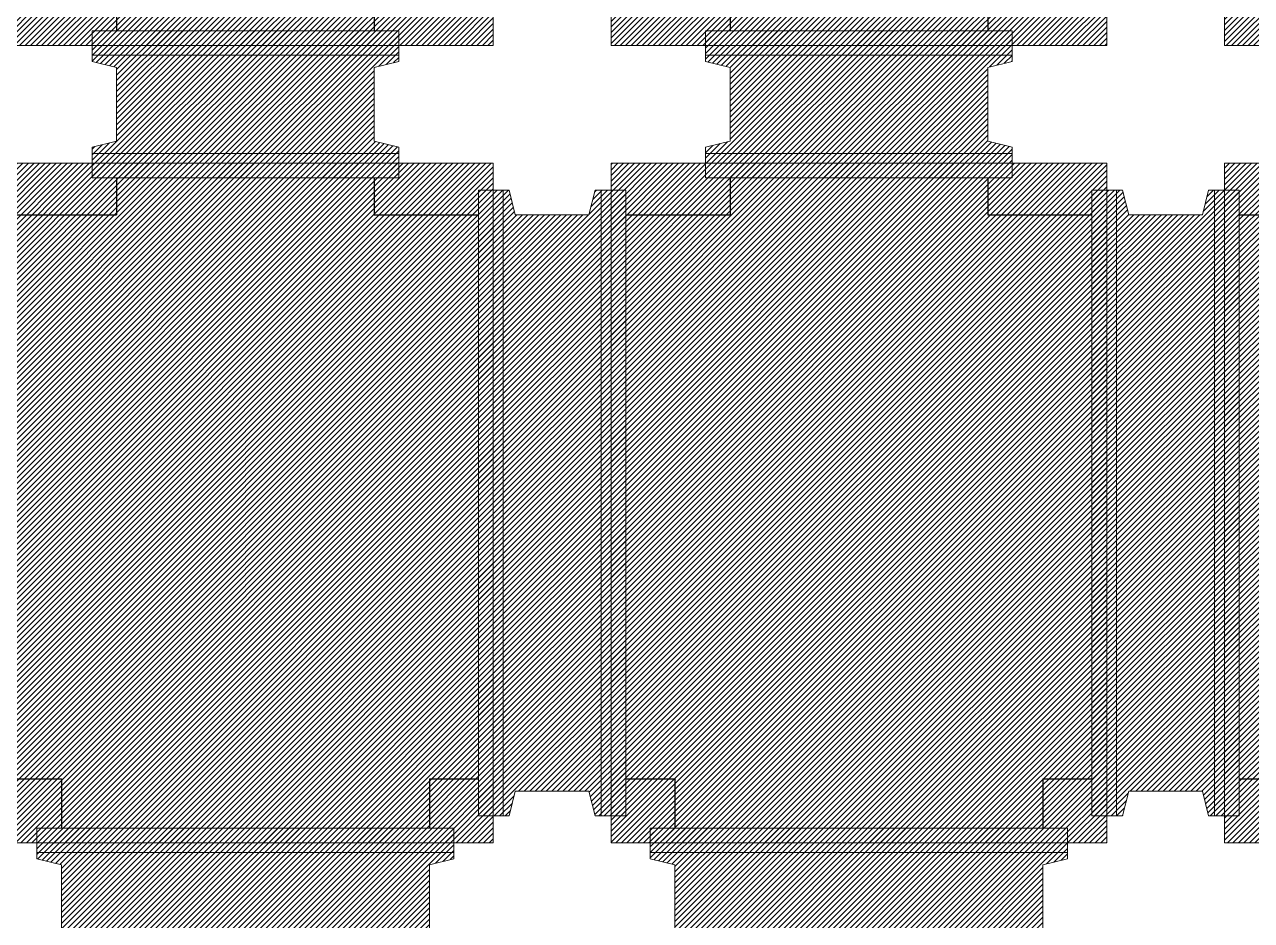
# Model space of a CAD drawing. Extents: x -2348 to 13861, y -546 to 4499.
# Drawn here: x 4580 to 5580, y 2268 to 2999 of the extents above; entities that cross this region are included whole.
import ezdxf

# ---------------------------------------------------------------- set-up
doc = ezdxf.new("R2010")
doc.units = 0
doc.header["$LTSCALE"] = 3
doc.linetypes.add('DASHED', pattern=[19.05, 12.7, -6.35])
for name, color, linetype in [('預鑄梁', 7, 'CONTINUOUS'), ('預鑄梁_HATCH', 253, 'CONTINUOUS'), ('預鑄梁_外緣', 7, 'DASHED'), ('預鑄版', 7, 'CONTINUOUS'), ('預鑄版_HATCH', 253, 'CONTINUOUS')]:
    doc.layers.add(name, color=color, linetype=linetype)

msp = doc.modelspace()

# ---------------------------------------------------------------- hatches: boundary and pattern name
at = {"layer": '預鑄梁_HATCH', "linetype": 'Continuous'}
h = msp.add_hatch(dxfattribs=at)
h.set_pattern_fill('ANSI31', color=256, style=0)
h.paths.add_polyline_path([(4634.817, 2873.783), (4884.817, 2873.783), (4884.817, 2873.783), (4884.817, 2885.783), (4884.817, 2893.783), (4884.817, 2898.783), (4864.817, 2903.783), (4864.817, 2963.783), (4884.817, 2968.783), (4884.817, 2973.783), (4884.817, 2981.783), (4884.817, 2993.783), (4884.817, 2993.783), (4634.817, 2993.783), (4634.817, 2993.783), (4634.817, 2981.783), (4634.817, 2973.783), (4634.817, 2968.783), (4654.817, 2963.783), (4654.817, 2903.783), (4634.817, 2898.783), (4634.817, 2893.783), (4634.817, 2885.783)], flags=17)
h = msp.add_hatch(dxfattribs=at)
h.set_pattern_fill('ANSI31', color=256, style=0)
h.paths.add_polyline_path([(5134.817, 2873.783), (5384.817, 2873.783), (5384.817, 2873.783), (5384.817, 2885.783), (5384.817, 2893.783), (5384.817, 2898.783), (5364.817, 2903.783), (5364.817, 2963.783), (5384.817, 2968.783), (5384.817, 2973.783), (5384.817, 2981.783), (5384.817, 2993.783), (5384.817, 2993.783), (5134.817, 2993.783), (5134.817, 2993.783), (5134.817, 2981.783), (5134.817, 2973.783), (5134.817, 2968.783), (5154.817, 2963.783), (5154.817, 2903.783), (5134.817, 2898.783), (5134.817, 2893.783), (5134.817, 2885.783)], flags=17)
h = msp.add_hatch(dxfattribs=at)
h.set_pattern_fill('ANSI31', color=256, style=0)
h.paths.add_polyline_path([(4949.817, 2353.783), (4961.817, 2353.783), (4969.817, 2353.783), (4974.817, 2353.783), (4979.817, 2373.783), (5039.817, 2373.783), (5044.817, 2353.783), (5049.817, 2353.783), (5057.817, 2353.783), (5069.817, 2353.783), (5069.817, 2353.783), (5069.817, 2863.783), (5069.817, 2863.783), (5057.817, 2863.783), (5049.817, 2863.783), (5044.817, 2863.783), (5039.817, 2843.783), (4979.817, 2843.783), (4974.817, 2863.783), (4969.817, 2863.783), (4961.817, 2863.783), (4949.817, 2863.783), (4949.817, 2863.783)], flags=17)
h = msp.add_hatch(dxfattribs=at)
h.set_pattern_fill('ANSI31', color=256, style=0)
h.paths.add_polyline_path([(5449.817, 2353.783), (5461.817, 2353.783), (5469.817, 2353.783), (5474.817, 2353.783), (5479.817, 2373.783), (5539.817, 2373.783), (5544.817, 2353.783), (5549.817, 2353.783), (5557.817, 2353.783), (5569.817, 2353.783), (5569.817, 2353.783), (5569.817, 2863.783), (5569.817, 2863.783), (5557.817, 2863.783), (5549.817, 2863.783), (5544.817, 2863.783), (5539.817, 2843.783), (5479.817, 2843.783), (5474.817, 2863.783), (5469.817, 2863.783), (5461.817, 2863.783), (5449.817, 2863.783), (5449.817, 2863.783)], flags=17)
h = msp.add_hatch(dxfattribs=at)
h.set_pattern_fill('ANSI31', color=256, style=0)
h.paths.add_polyline_path([(4589.817, 2223.783), (4929.817, 2223.783), (4929.817, 2223.783), (4929.817, 2235.783), (4929.817, 2243.783), (4929.817, 2248.783), (4909.817, 2253.783), (4909.817, 2313.783), (4929.817, 2318.783), (4929.817, 2323.783), (4929.817, 2331.783), (4929.817, 2343.783), (4929.817, 2343.783), (4589.817, 2343.783), (4589.817, 2343.783), (4589.817, 2331.783), (4589.817, 2323.783), (4589.817, 2318.783), (4609.817, 2313.783), (4609.817, 2253.783), (4589.817, 2248.783), (4589.817, 2243.783), (4589.817, 2235.783)], flags=17)
h = msp.add_hatch(dxfattribs=at)
h.set_pattern_fill('ANSI31', color=256, style=0)
h.paths.add_polyline_path([(5089.817, 2223.783), (5429.817, 2223.783), (5429.817, 2223.783), (5429.817, 2235.783), (5429.817, 2243.783), (5429.817, 2248.783), (5409.817, 2253.783), (5409.817, 2313.783), (5429.817, 2318.783), (5429.817, 2323.783), (5429.817, 2331.783), (5429.817, 2343.783), (5429.817, 2343.783), (5089.817, 2343.783), (5089.817, 2343.783), (5089.817, 2331.783), (5089.817, 2323.783), (5089.817, 2318.783), (5109.817, 2313.783), (5109.817, 2253.783), (5089.817, 2248.783), (5089.817, 2243.783), (5089.817, 2235.783)], flags=17)
at = {"layer": '預鑄版_HATCH', "linetype": 'Continuous'}
h = msp.add_hatch(dxfattribs=at)
h.set_pattern_fill('ANSI31', color=256, style=0)
h.paths.add_polyline_path([(4557.817, 2981.783), (4961.817, 2981.783), (4961.817, 3535.783), (4557.817, 3535.783)], flags=17)
h = msp.add_hatch(dxfattribs=at)
h.set_pattern_fill('ANSI31', color=256, style=0)
h.paths.add_polyline_path([(5057.817, 2981.783), (5461.817, 2981.783), (5461.817, 3535.783), (5057.817, 3535.783)], flags=17)
h = msp.add_hatch(dxfattribs=at)
h.set_pattern_fill('ANSI31', color=256, style=0)
h.paths.add_polyline_path([(5557.817, 2981.783), (5961.817, 2981.783), (5961.817, 3535.783), (5557.817, 3535.783)], flags=17)
h = msp.add_hatch(dxfattribs=at)
h.set_pattern_fill('ANSI31', color=256, style=0)
h.paths.add_polyline_path([(4557.817, 2331.783), (4961.817, 2331.783), (4961.817, 2885.783), (4557.817, 2885.783)], flags=17)
h = msp.add_hatch(dxfattribs=at)
h.set_pattern_fill('ANSI31', color=256, style=0)
h.paths.add_polyline_path([(5057.817, 2331.783), (5461.817, 2331.783), (5461.817, 2885.783), (5057.817, 2885.783)], flags=17)
h = msp.add_hatch(dxfattribs=at)
h.set_pattern_fill('ANSI31', color=256, style=0)
h.paths.add_polyline_path([(5557.817, 2331.783), (5961.817, 2331.783), (5961.817, 2885.783), (5557.817, 2885.783)], flags=17)

# ---------------------------------------------------------------- linework, layer by layer
at = {"layer": '預鑄梁', "lineweight": 5}
for p, q in [((4654.817, 2993.783, 140), (4634.817, 2993.783, 140)), ((4634.817, 2993.783, 140), (4634.817, 2981.783, 140)), ((4864.817, 2993.783, 140), (4654.817, 2993.783, 140)), ((4884.817, 2993.783, 140), (4864.817, 2993.783, 140)), ((4884.817, 2981.783, 140), (4884.817, 2993.783, 140)), ((5154.817, 2993.783, 140), (5134.817, 2993.783, 140)), ((5134.817, 2993.783, 140), (5134.817, 2981.783, 140)), ((5364.817, 2993.783, 140), (5154.817, 2993.783, 140)), ((5384.817, 2993.783, 140), (5364.817, 2993.783, 140)), ((5384.817, 2981.783, 140), (5384.817, 2993.783, 140)), ((4654.817, 2981.783, 140), (4634.817, 2981.783, 140)), ((4634.817, 2981.783, 140), (4634.817, 2973.783, 127)), ((4634.817, 2981.783, 140), (4654.817, 2981.783, 140)), ((4864.817, 2981.783, 140), (4654.817, 2981.783, 140)), ((4654.817, 2981.783, 140), (4864.817, 2981.783, 140)), ((4884.817, 2981.783, 140), (4864.817, 2981.783, 140)), ((4864.817, 2981.783, 140), (4884.817, 2981.783, 140)), ((4884.817, 2973.783, 127), (4884.817, 2981.783, 140)), ((5154.817, 2981.783, 140), (5134.817, 2981.783, 140)), ((5134.817, 2981.783, 140), (5134.817, 2973.783, 127)), ((5134.817, 2981.783, 140), (5154.817, 2981.783, 140)), ((5364.817, 2981.783, 140), (5154.817, 2981.783, 140)), ((5154.817, 2981.783, 140), (5364.817, 2981.783, 140)), ((5384.817, 2981.783, 140), (5364.817, 2981.783, 140)), ((5364.817, 2981.783, 140), (5384.817, 2981.783, 140)), ((5384.817, 2973.783, 127), (5384.817, 2981.783, 140)), ((4654.817, 2973.783, 127), (4634.817, 2973.783, 127)), ((4634.817, 2973.783, 127), (4634.817, 2968.783, 127)), ((4634.817, 2973.783, 127), (4654.817, 2973.783, 127)), ((4654.817, 2973.783, 127), (4864.817, 2973.783, 127)), ((4864.817, 2973.783, 127), (4654.817, 2973.783, 127)), ((4884.817, 2973.783, 127), (4864.817, 2973.783, 127)), ((4864.817, 2973.783, 127), (4884.817, 2973.783, 127)), ((4884.817, 2968.783, 127), (4884.817, 2973.783, 127)), ((5154.817, 2973.783, 127), (5134.817, 2973.783, 127)), ((5134.817, 2973.783, 127), (5134.817, 2968.783, 127)), ((5134.817, 2973.783, 127), (5154.817, 2973.783, 127)), ((5154.817, 2973.783, 127), (5364.817, 2973.783, 127)), ((5364.817, 2973.783, 127), (5154.817, 2973.783, 127)), ((5384.817, 2973.783, 127), (5364.817, 2973.783, 127)), ((5364.817, 2973.783, 127), (5384.817, 2973.783, 127)), ((5384.817, 2968.783, 127), (5384.817, 2973.783, 127)), ((4634.817, 2968.783, 127), (4654.817, 2963.783, 127)), ((4654.817, 2963.783, 127), (4654.817, 2903.783, 127)), ((4864.817, 2963.783, 127), (4884.817, 2968.783, 127)), ((4864.817, 2903.783, 127), (4864.817, 2963.783, 127)), ((5134.817, 2968.783, 127), (5154.817, 2963.783, 127)), ((5154.817, 2963.783, 127), (5154.817, 2903.783, 127)), ((5364.817, 2963.783, 127), (5384.817, 2968.783, 127)), ((5364.817, 2903.783, 127), (5364.817, 2963.783, 127)), ((4654.817, 2903.783, 127), (4634.817, 2898.783, 127)), ((4884.817, 2898.783, 127), (4864.817, 2903.783, 127)), ((5154.817, 2903.783, 127), (5134.817, 2898.783, 127)), ((5384.817, 2898.783, 127), (5364.817, 2903.783, 127)), ((4634.817, 2898.783, 127), (4634.817, 2893.783, 127)), ((4634.817, 2893.783, 127), (4654.817, 2893.783, 127)), ((4654.817, 2893.783, 127), (4634.817, 2893.783, 127)), ((4634.817, 2893.783, 127), (4634.817, 2885.783, 143)), ((4864.817, 2893.783, 127), (4654.817, 2893.783, 127)), ((4654.817, 2893.783, 127), (4864.817, 2893.783, 127)), ((4864.817, 2893.783, 127), (4884.817, 2893.783, 127)), ((4884.817, 2893.783, 127), (4864.817, 2893.783, 127)), ((4884.817, 2893.783, 127), (4884.817, 2898.783, 127)), ((4884.817, 2885.783, 143), (4884.817, 2893.783, 127)), ((5134.817, 2898.783, 127), (5134.817, 2893.783, 127)), ((5134.817, 2893.783, 127), (5154.817, 2893.783, 127)), ((5154.817, 2893.783, 127), (5134.817, 2893.783, 127)), ((5134.817, 2893.783, 127), (5134.817, 2885.783, 143)), ((5364.817, 2893.783, 127), (5154.817, 2893.783, 127)), ((5154.817, 2893.783, 127), (5364.817, 2893.783, 127)), ((5364.817, 2893.783, 127), (5384.817, 2893.783, 127)), ((5384.817, 2893.783, 127), (5364.817, 2893.783, 127)), ((5384.817, 2893.783, 127), (5384.817, 2898.783, 127)), ((5384.817, 2885.783, 143), (5384.817, 2893.783, 127)), ((4634.817, 2885.783, 143), (4654.817, 2885.783, 143)), ((4654.817, 2885.783, 143), (4634.817, 2885.783, 143)), ((4634.817, 2885.783, 143), (4634.817, 2873.783, 143)), ((4864.817, 2885.783, 143), (4654.817, 2885.783, 143)), ((4654.817, 2885.783, 143), (4864.817, 2885.783, 143)), ((4864.817, 2885.783, 143), (4884.817, 2885.783, 143)), ((4884.817, 2885.783, 143), (4864.817, 2885.783, 143)), ((4884.817, 2873.783, 143), (4884.817, 2885.783, 143)), ((5134.817, 2885.783, 143), (5154.817, 2885.783, 143)), ((5154.817, 2885.783, 143), (5134.817, 2885.783, 143)), ((5134.817, 2885.783, 143), (5134.817, 2873.783, 143)), ((5364.817, 2885.783, 143), (5154.817, 2885.783, 143)), ((5154.817, 2885.783, 143), (5364.817, 2885.783, 143)), ((5364.817, 2885.783, 143), (5384.817, 2885.783, 143)), ((5384.817, 2885.783, 143), (5364.817, 2885.783, 143)), ((5384.817, 2873.783, 143), (5384.817, 2885.783, 143)), ((4634.817, 2873.783, 143), (4654.817, 2873.783, 143)), ((4654.817, 2873.783, 143), (4864.817, 2873.783, 143)), ((4864.817, 2873.783, 143), (4884.817, 2873.783, 143)), ((5134.817, 2873.783, 143), (5154.817, 2873.783, 143)), ((5154.817, 2873.783, 143), (5364.817, 2873.783, 143)), ((5364.817, 2873.783, 143), (5384.817, 2873.783, 143)), ((4961.817, 2863.783, 143), (4949.817, 2863.783, 143)), ((4949.817, 2863.783, 143), (4949.817, 2843.783, 143)), ((4969.817, 2863.783, 127), (4961.817, 2863.783, 143)), ((4961.817, 2863.783, 143), (4961.817, 2843.783, 143)), ((4961.817, 2843.783, 143), (4961.817, 2863.783, 143)), ((4974.817, 2863.783, 127), (4969.817, 2863.783, 127)), ((4969.817, 2863.783, 127), (4969.817, 2843.783, 127)), ((4969.817, 2843.783, 127), (4969.817, 2863.783, 127)), ((4979.817, 2843.783, 127), (4974.817, 2863.783, 127)), ((5044.817, 2863.783, 127), (5039.817, 2843.783, 127)), ((5049.817, 2863.783, 127), (5044.817, 2863.783, 127)), ((5049.817, 2843.783, 127), (5049.817, 2863.783, 127)), ((5049.817, 2863.783, 127), (5049.817, 2843.783, 127)), ((5057.817, 2863.783, 143), (5049.817, 2863.783, 127)), ((5057.817, 2843.783, 143), (5057.817, 2863.783, 143)), ((5057.817, 2863.783, 143), (5057.817, 2843.783, 143)), ((5069.817, 2863.783, 143), (5057.817, 2863.783, 143)), ((5069.817, 2843.783, 143), (5069.817, 2863.783, 143)), ((5461.817, 2863.783, 143), (5449.817, 2863.783, 143)), ((5449.817, 2863.783, 143), (5449.817, 2843.783, 143)), ((5469.817, 2863.783, 127), (5461.817, 2863.783, 143)), ((5461.817, 2863.783, 143), (5461.817, 2843.783, 143)), ((5461.817, 2843.783, 143), (5461.817, 2863.783, 143)), ((5474.817, 2863.783, 127), (5469.817, 2863.783, 127)), ((5469.817, 2863.783, 127), (5469.817, 2843.783, 127)), ((5469.817, 2843.783, 127), (5469.817, 2863.783, 127)), ((5479.817, 2843.783, 127), (5474.817, 2863.783, 127)), ((5544.817, 2863.783, 127), (5539.817, 2843.783, 127)), ((5549.817, 2863.783, 127), (5544.817, 2863.783, 127)), ((5549.817, 2843.783, 127), (5549.817, 2863.783, 127)), ((5549.817, 2863.783, 127), (5549.817, 2843.783, 127)), ((5557.817, 2863.783, 143), (5549.817, 2863.783, 127)), ((5557.817, 2843.783, 143), (5557.817, 2863.783, 143)), ((5557.817, 2863.783, 143), (5557.817, 2843.783, 143)), ((5569.817, 2863.783, 143), (5557.817, 2863.783, 143)), ((5569.817, 2843.783, 143), (5569.817, 2863.783, 143)), ((4949.817, 2843.783, 143), (4949.817, 2373.783, 143)), ((4961.817, 2843.783, 143), (4961.817, 2373.783, 143)), ((4961.817, 2373.783, 143), (4961.817, 2843.783, 143)), ((4969.817, 2373.783, 127), (4969.817, 2843.783, 127)), ((4969.817, 2843.783, 127), (4969.817, 2373.783, 127)), ((5039.817, 2843.783, 127), (4979.817, 2843.783, 127)), ((5049.817, 2843.783, 127), (5049.817, 2373.783, 127)), ((5049.817, 2373.783, 127), (5049.817, 2843.783, 127)), ((5057.817, 2843.783, 143), (5057.817, 2373.783, 143)), ((5057.817, 2373.783, 143), (5057.817, 2843.783, 143)), ((5069.817, 2373.783, 143), (5069.817, 2843.783, 143)), ((5449.817, 2843.783, 143), (5449.817, 2373.783, 143)), ((5461.817, 2843.783, 143), (5461.817, 2373.783, 143)), ((5461.817, 2373.783, 143), (5461.817, 2843.783, 143)), ((5469.817, 2373.783, 127), (5469.817, 2843.783, 127)), ((5469.817, 2843.783, 127), (5469.817, 2373.783, 127)), ((5539.817, 2843.783, 127), (5479.817, 2843.783, 127)), ((5549.817, 2843.783, 127), (5549.817, 2373.783, 127)), ((5549.817, 2373.783, 127), (5549.817, 2843.783, 127)), ((5557.817, 2843.783, 143), (5557.817, 2373.783, 143)), ((5557.817, 2373.783, 143), (5557.817, 2843.783, 143)), ((5569.817, 2373.783, 143), (5569.817, 2843.783, 143)), ((4949.817, 2373.783, 143), (4949.817, 2353.783, 143)), ((4961.817, 2373.783, 143), (4961.817, 2353.783, 143)), ((4961.817, 2353.783, 143), (4961.817, 2373.783, 143)), ((4969.817, 2373.783, 127), (4969.817, 2353.783, 127)), ((4969.817, 2353.783, 127), (4969.817, 2373.783, 127)), ((4974.817, 2353.783, 127), (4979.817, 2373.783, 127)), ((4979.817, 2373.783, 127), (5039.817, 2373.783, 127)), ((5039.817, 2373.783, 127), (5044.817, 2353.783, 127)), ((5049.817, 2353.783, 127), (5049.817, 2373.783, 127)), ((5049.817, 2373.783, 127), (5049.817, 2353.783, 127)), ((5057.817, 2353.783, 143), (5057.817, 2373.783, 143)), ((5057.817, 2373.783, 143), (5057.817, 2353.783, 143)), ((5069.817, 2353.783, 143), (5069.817, 2373.783, 143)), ((5449.817, 2373.783, 143), (5449.817, 2353.783, 143)), ((5461.817, 2373.783, 143), (5461.817, 2353.783, 143)), ((5461.817, 2353.783, 143), (5461.817, 2373.783, 143)), ((5469.817, 2373.783, 127), (5469.817, 2353.783, 127)), ((5469.817, 2353.783, 127), (5469.817, 2373.783, 127)), ((5474.817, 2353.783, 127), (5479.817, 2373.783, 127)), ((5479.817, 2373.783, 127), (5539.817, 2373.783, 127)), ((5539.817, 2373.783, 127), (5544.817, 2353.783, 127)), ((5549.817, 2353.783, 127), (5549.817, 2373.783, 127)), ((5549.817, 2373.783, 127), (5549.817, 2353.783, 127)), ((5557.817, 2353.783, 143), (5557.817, 2373.783, 143)), ((5557.817, 2373.783, 143), (5557.817, 2353.783, 143)), ((5569.817, 2353.783, 143), (5569.817, 2373.783, 143)), ((4949.817, 2353.783, 143), (4961.817, 2353.783, 143)), ((4961.817, 2353.783, 143), (4969.817, 2353.783, 127)), ((4969.817, 2353.783, 127), (4974.817, 2353.783, 127)), ((5044.817, 2353.783, 127), (5049.817, 2353.783, 127)), ((5049.817, 2353.783, 127), (5057.817, 2353.783, 143)), ((5057.817, 2353.783, 143), (5069.817, 2353.783, 143)), ((5449.817, 2353.783, 143), (5461.817, 2353.783, 143)), ((5461.817, 2353.783, 143), (5469.817, 2353.783, 127)), ((5469.817, 2353.783, 127), (5474.817, 2353.783, 127)), ((5544.817, 2353.783, 127), (5549.817, 2353.783, 127)), ((5549.817, 2353.783, 127), (5557.817, 2353.783, 143)), ((5557.817, 2353.783, 143), (5569.817, 2353.783, 143)), ((4609.817, 2343.783, 143), (4589.817, 2343.783, 143)), ((4589.817, 2343.783, 143), (4589.817, 2331.783, 143)), ((4909.817, 2343.783, 143), (4609.817, 2343.783, 143)), ((4929.817, 2343.783, 143), (4909.817, 2343.783, 143)), ((4929.817, 2331.783, 143), (4929.817, 2343.783, 143)), ((5109.817, 2343.783, 143), (5089.817, 2343.783, 143)), ((5089.817, 2343.783, 143), (5089.817, 2331.783, 143)), ((5409.817, 2343.783, 143), (5109.817, 2343.783, 143)), ((5429.817, 2343.783, 143), (5409.817, 2343.783, 143)), ((5429.817, 2331.783, 143), (5429.817, 2343.783, 143)), ((4609.817, 2331.783, 143), (4589.817, 2331.783, 143)), ((4589.817, 2331.783, 143), (4589.817, 2323.783, 130)), ((4589.817, 2331.783, 143), (4609.817, 2331.783, 143)), ((4909.817, 2331.783, 143), (4609.817, 2331.783, 143)), ((4609.817, 2331.783, 143), (4909.817, 2331.783, 143)), ((4929.817, 2331.783, 143), (4909.817, 2331.783, 143)), ((4909.817, 2331.783, 143), (4929.817, 2331.783, 143)), ((4929.817, 2323.783, 130), (4929.817, 2331.783, 143)), ((5109.817, 2331.783, 143), (5089.817, 2331.783, 143)), ((5089.817, 2331.783, 143), (5089.817, 2323.783, 130)), ((5089.817, 2331.783, 143), (5109.817, 2331.783, 143)), ((5409.817, 2331.783, 143), (5109.817, 2331.783, 143)), ((5109.817, 2331.783, 143), (5409.817, 2331.783, 143)), ((5429.817, 2331.783, 143), (5409.817, 2331.783, 143)), ((5409.817, 2331.783, 143), (5429.817, 2331.783, 143)), ((5429.817, 2323.783, 130), (5429.817, 2331.783, 143)), ((4609.817, 2323.783, 130), (4589.817, 2323.783, 130)), ((4589.817, 2323.783, 130), (4589.817, 2318.783, 130)), ((4589.817, 2323.783, 130), (4609.817, 2323.783, 130)), ((4609.817, 2323.783, 130), (4909.817, 2323.783, 130)), ((4909.817, 2323.783, 130), (4609.817, 2323.783, 130)), ((4929.817, 2323.783, 130), (4909.817, 2323.783, 130)), ((4909.817, 2323.783, 130), (4929.817, 2323.783, 130)), ((4929.817, 2318.783, 130), (4929.817, 2323.783, 130)), ((5109.817, 2323.783, 130), (5089.817, 2323.783, 130)), ((5089.817, 2323.783, 130), (5089.817, 2318.783, 130)), ((5089.817, 2323.783, 130), (5109.817, 2323.783, 130)), ((5109.817, 2323.783, 130), (5409.817, 2323.783, 130)), ((5409.817, 2323.783, 130), (5109.817, 2323.783, 130)), ((5429.817, 2323.783, 130), (5409.817, 2323.783, 130)), ((5409.817, 2323.783, 130), (5429.817, 2323.783, 130)), ((5429.817, 2318.783, 130), (5429.817, 2323.783, 130)), ((4589.817, 2318.783, 130), (4609.817, 2313.783, 130)), ((4609.817, 2313.783, 130), (4609.817, 2253.783, 130)), ((4909.817, 2313.783, 130), (4929.817, 2318.783, 130)), ((4909.817, 2253.783, 130), (4909.817, 2313.783, 130)), ((5089.817, 2318.783, 130), (5109.817, 2313.783, 130)), ((5109.817, 2313.783, 130), (5109.817, 2253.783, 130)), ((5409.817, 2313.783, 130), (5429.817, 2318.783, 130)), ((5409.817, 2253.783, 130), (5409.817, 2313.783, 130))]:
    msp.add_line(p, q, dxfattribs=at)
at = {"layer": '預鑄梁', "color": 1, "linetype": 'Continuous'}
for points in [[(4654.817, 3023.783), (4654.817, 2993.783)], [(4864.817, 3023.783), (4864.817, 2993.783)], [(5154.817, 3023.783), (5154.817, 2993.783)], [(5364.817, 3023.783), (5364.817, 2993.783)], [(4654.817, 2873.783), (4654.817, 2843.783)], [(4864.817, 2873.783), (4864.817, 2843.783)], [(5154.817, 2873.783), (5154.817, 2843.783)], [(5364.817, 2873.783), (5364.817, 2843.783)], [(4569.817, 2843.783), (4654.817, 2843.783)], [(4864.817, 2843.783), (4949.817, 2843.783)], [(5069.817, 2843.783), (5154.817, 2843.783)], [(5364.817, 2843.783), (5449.817, 2843.783)], [(5569.817, 2843.783), (5654.817, 2843.783)], [(4569.817, 2383.783), (4609.817, 2383.783)], [(4609.817, 2383.783), (4609.817, 2343.783)], [(4909.817, 2383.783), (4909.817, 2343.783)], [(4909.817, 2383.783), (4949.817, 2383.783)], [(5069.817, 2383.783), (5109.817, 2383.783)], [(5109.817, 2383.783), (5109.817, 2343.783)], [(5409.817, 2383.783), (5409.817, 2343.783)], [(5409.817, 2383.783), (5449.817, 2383.783)], [(5569.817, 2383.783), (5609.817, 2383.783)]]:
    msp.add_lwpolyline(points, dxfattribs=at)
at = {"layer": '預鑄梁_外緣', "lineweight": 5}
for p, q in [((4654.817, 2993.783, 140), (4634.817, 2993.783, 140)), ((4634.817, 2993.783, 140), (4634.817, 2981.783, 140)), ((4864.817, 2993.783, 140), (4654.817, 2993.783, 140)), ((4884.817, 2993.783, 140), (4864.817, 2993.783, 140)), ((4884.817, 2981.783, 140), (4884.817, 2993.783, 140)), ((5154.817, 2993.783, 140), (5134.817, 2993.783, 140)), ((5134.817, 2993.783, 140), (5134.817, 2981.783, 140)), ((5364.817, 2993.783, 140), (5154.817, 2993.783, 140)), ((5384.817, 2993.783, 140), (5364.817, 2993.783, 140)), ((5384.817, 2981.783, 140), (5384.817, 2993.783, 140)), ((4634.817, 2981.783, 140), (4634.817, 2973.783, 127)), ((4884.817, 2973.783, 127), (4884.817, 2981.783, 140)), ((5134.817, 2981.783, 140), (5134.817, 2973.783, 127)), ((5384.817, 2973.783, 127), (5384.817, 2981.783, 140)), ((4634.817, 2973.783, 127), (4634.817, 2968.783, 127)), ((4884.817, 2968.783, 127), (4884.817, 2973.783, 127)), ((5134.817, 2973.783, 127), (5134.817, 2968.783, 127)), ((5384.817, 2968.783, 127), (5384.817, 2973.783, 127)), ((4634.817, 2968.783, 127), (4654.817, 2963.783, 127)), ((4654.817, 2963.783, 127), (4654.817, 2903.783, 127)), ((4864.817, 2963.783, 127), (4884.817, 2968.783, 127)), ((4864.817, 2903.783, 127), (4864.817, 2963.783, 127)), ((5134.817, 2968.783, 127), (5154.817, 2963.783, 127)), ((5154.817, 2963.783, 127), (5154.817, 2903.783, 127)), ((5364.817, 2963.783, 127), (5384.817, 2968.783, 127)), ((5364.817, 2903.783, 127), (5364.817, 2963.783, 127)), ((4654.817, 2903.783, 127), (4634.817, 2898.783, 127)), ((4884.817, 2898.783, 127), (4864.817, 2903.783, 127)), ((5154.817, 2903.783, 127), (5134.817, 2898.783, 127)), ((5384.817, 2898.783, 127), (5364.817, 2903.783, 127)), ((4634.817, 2898.783, 127), (4634.817, 2893.783, 127)), ((4634.817, 2893.783, 127), (4634.817, 2885.783, 143)), ((4884.817, 2893.783, 127), (4884.817, 2898.783, 127)), ((4884.817, 2885.783, 143), (4884.817, 2893.783, 127)), ((5134.817, 2898.783, 127), (5134.817, 2893.783, 127)), ((5134.817, 2893.783, 127), (5134.817, 2885.783, 143)), ((5384.817, 2893.783, 127), (5384.817, 2898.783, 127)), ((5384.817, 2885.783, 143), (5384.817, 2893.783, 127)), ((4634.817, 2885.783, 143), (4634.817, 2873.783, 143)), ((4884.817, 2873.783, 143), (4884.817, 2885.783, 143)), ((5134.817, 2885.783, 143), (5134.817, 2873.783, 143)), ((5384.817, 2873.783, 143), (5384.817, 2885.783, 143)), ((4634.817, 2873.783, 143), (4654.817, 2873.783, 143)), ((4654.817, 2873.783, 143), (4864.817, 2873.783, 143)), ((4864.817, 2873.783, 143), (4884.817, 2873.783, 143)), ((5134.817, 2873.783, 143), (5154.817, 2873.783, 143)), ((5154.817, 2873.783, 143), (5364.817, 2873.783, 143)), ((5364.817, 2873.783, 143), (5384.817, 2873.783, 143)), ((4961.817, 2863.783, 143), (4949.817, 2863.783, 143)), ((4949.817, 2863.783, 143), (4949.817, 2843.783, 143)), ((4969.817, 2863.783, 127), (4961.817, 2863.783, 143)), ((4974.817, 2863.783, 127), (4969.817, 2863.783, 127)), ((4979.817, 2843.783, 127), (4974.817, 2863.783, 127)), ((5044.817, 2863.783, 127), (5039.817, 2843.783, 127)), ((5049.817, 2863.783, 127), (5044.817, 2863.783, 127)), ((5057.817, 2863.783, 143), (5049.817, 2863.783, 127)), ((5069.817, 2863.783, 143), (5057.817, 2863.783, 143)), ((5069.817, 2843.783, 143), (5069.817, 2863.783, 143)), ((5461.817, 2863.783, 143), (5449.817, 2863.783, 143)), ((5449.817, 2863.783, 143), (5449.817, 2843.783, 143)), ((5469.817, 2863.783, 127), (5461.817, 2863.783, 143)), ((5474.817, 2863.783, 127), (5469.817, 2863.783, 127)), ((5479.817, 2843.783, 127), (5474.817, 2863.783, 127)), ((5544.817, 2863.783, 127), (5539.817, 2843.783, 127)), ((5549.817, 2863.783, 127), (5544.817, 2863.783, 127)), ((5557.817, 2863.783, 143), (5549.817, 2863.783, 127)), ((5569.817, 2863.783, 143), (5557.817, 2863.783, 143)), ((5569.817, 2843.783, 143), (5569.817, 2863.783, 143)), ((4949.817, 2843.783, 143), (4949.817, 2373.783, 143)), ((5039.817, 2843.783, 127), (4979.817, 2843.783, 127)), ((5069.817, 2373.783, 143), (5069.817, 2843.783, 143)), ((5449.817, 2843.783, 143), (5449.817, 2373.783, 143)), ((5539.817, 2843.783, 127), (5479.817, 2843.783, 127)), ((5569.817, 2373.783, 143), (5569.817, 2843.783, 143)), ((4949.817, 2373.783, 143), (4949.817, 2353.783, 143)), ((4974.817, 2353.783, 127), (4979.817, 2373.783, 127)), ((4979.817, 2373.783, 127), (5039.817, 2373.783, 127)), ((5039.817, 2373.783, 127), (5044.817, 2353.783, 127)), ((5069.817, 2353.783, 143), (5069.817, 2373.783, 143)), ((5449.817, 2373.783, 143), (5449.817, 2353.783, 143)), ((5474.817, 2353.783, 127), (5479.817, 2373.783, 127)), ((5479.817, 2373.783, 127), (5539.817, 2373.783, 127)), ((5539.817, 2373.783, 127), (5544.817, 2353.783, 127)), ((5569.817, 2353.783, 143), (5569.817, 2373.783, 143)), ((4949.817, 2353.783, 143), (4961.817, 2353.783, 143)), ((4961.817, 2353.783, 143), (4969.817, 2353.783, 127)), ((4969.817, 2353.783, 127), (4974.817, 2353.783, 127)), ((5044.817, 2353.783, 127), (5049.817, 2353.783, 127)), ((5049.817, 2353.783, 127), (5057.817, 2353.783, 143)), ((5057.817, 2353.783, 143), (5069.817, 2353.783, 143)), ((5449.817, 2353.783, 143), (5461.817, 2353.783, 143)), ((5461.817, 2353.783, 143), (5469.817, 2353.783, 127)), ((5469.817, 2353.783, 127), (5474.817, 2353.783, 127)), ((5544.817, 2353.783, 127), (5549.817, 2353.783, 127)), ((5549.817, 2353.783, 127), (5557.817, 2353.783, 143)), ((5557.817, 2353.783, 143), (5569.817, 2353.783, 143)), ((4609.817, 2343.783, 143), (4589.817, 2343.783, 143)), ((4589.817, 2343.783, 143), (4589.817, 2331.783, 143)), ((4909.817, 2343.783, 143), (4609.817, 2343.783, 143)), ((4929.817, 2343.783, 143), (4909.817, 2343.783, 143)), ((4929.817, 2331.783, 143), (4929.817, 2343.783, 143)), ((5109.817, 2343.783, 143), (5089.817, 2343.783, 143)), ((5089.817, 2343.783, 143), (5089.817, 2331.783, 143)), ((5409.817, 2343.783, 143), (5109.817, 2343.783, 143)), ((5429.817, 2343.783, 143), (5409.817, 2343.783, 143)), ((5429.817, 2331.783, 143), (5429.817, 2343.783, 143)), ((4589.817, 2331.783, 143), (4589.817, 2323.783, 130)), ((4929.817, 2323.783, 130), (4929.817, 2331.783, 143)), ((5089.817, 2331.783, 143), (5089.817, 2323.783, 130)), ((5429.817, 2323.783, 130), (5429.817, 2331.783, 143)), ((4589.817, 2323.783, 130), (4589.817, 2318.783, 130)), ((4929.817, 2318.783, 130), (4929.817, 2323.783, 130)), ((5089.817, 2323.783, 130), (5089.817, 2318.783, 130)), ((5429.817, 2318.783, 130), (5429.817, 2323.783, 130)), ((4589.817, 2318.783, 130), (4609.817, 2313.783, 130)), ((4609.817, 2313.783, 130), (4609.817, 2253.783, 130)), ((4909.817, 2313.783, 130), (4929.817, 2318.783, 130)), ((4909.817, 2253.783, 130), (4909.817, 2313.783, 130)), ((5089.817, 2318.783, 130), (5109.817, 2313.783, 130)), ((5109.817, 2313.783, 130), (5109.817, 2253.783, 130)), ((5409.817, 2313.783, 130), (5429.817, 2318.783, 130)), ((5409.817, 2253.783, 130), (5409.817, 2313.783, 130))]:
    msp.add_line(p, q, dxfattribs=at)
at = {"layer": '預鑄版', "lineweight": 5}
for points in [[(4557.817, 2981.783, 140), (4961.817, 2981.783, 140), (4961.817, 3535.783, 140), (4557.817, 3535.783, 140), (4557.817, 2981.783, 140)], [(5057.817, 2981.783, 140), (5461.817, 2981.783, 140), (5461.817, 3535.783, 140), (5057.817, 3535.783, 140), (5057.817, 2981.783, 140)], [(5557.817, 2981.783, 140), (5961.817, 2981.783, 140), (5961.817, 3535.783, 140), (5557.817, 3535.783, 140), (5557.817, 2981.783, 140)], [(4557.817, 2331.783, 143), (4961.817, 2331.783, 143), (4961.817, 2885.783, 143), (4557.817, 2885.783, 143), (4557.817, 2331.783, 143)], [(5057.817, 2331.783, 143), (5461.817, 2331.783, 143), (5461.817, 2885.783, 143), (5057.817, 2885.783, 143), (5057.817, 2331.783, 143)], [(5557.817, 2331.783, 143), (5961.817, 2331.783, 143), (5961.817, 2885.783, 143), (5557.817, 2885.783, 143), (5557.817, 2331.783, 143)]]:
    msp.add_polyline3d(points, dxfattribs=at)

doc.saveas('drawing.dxf')
